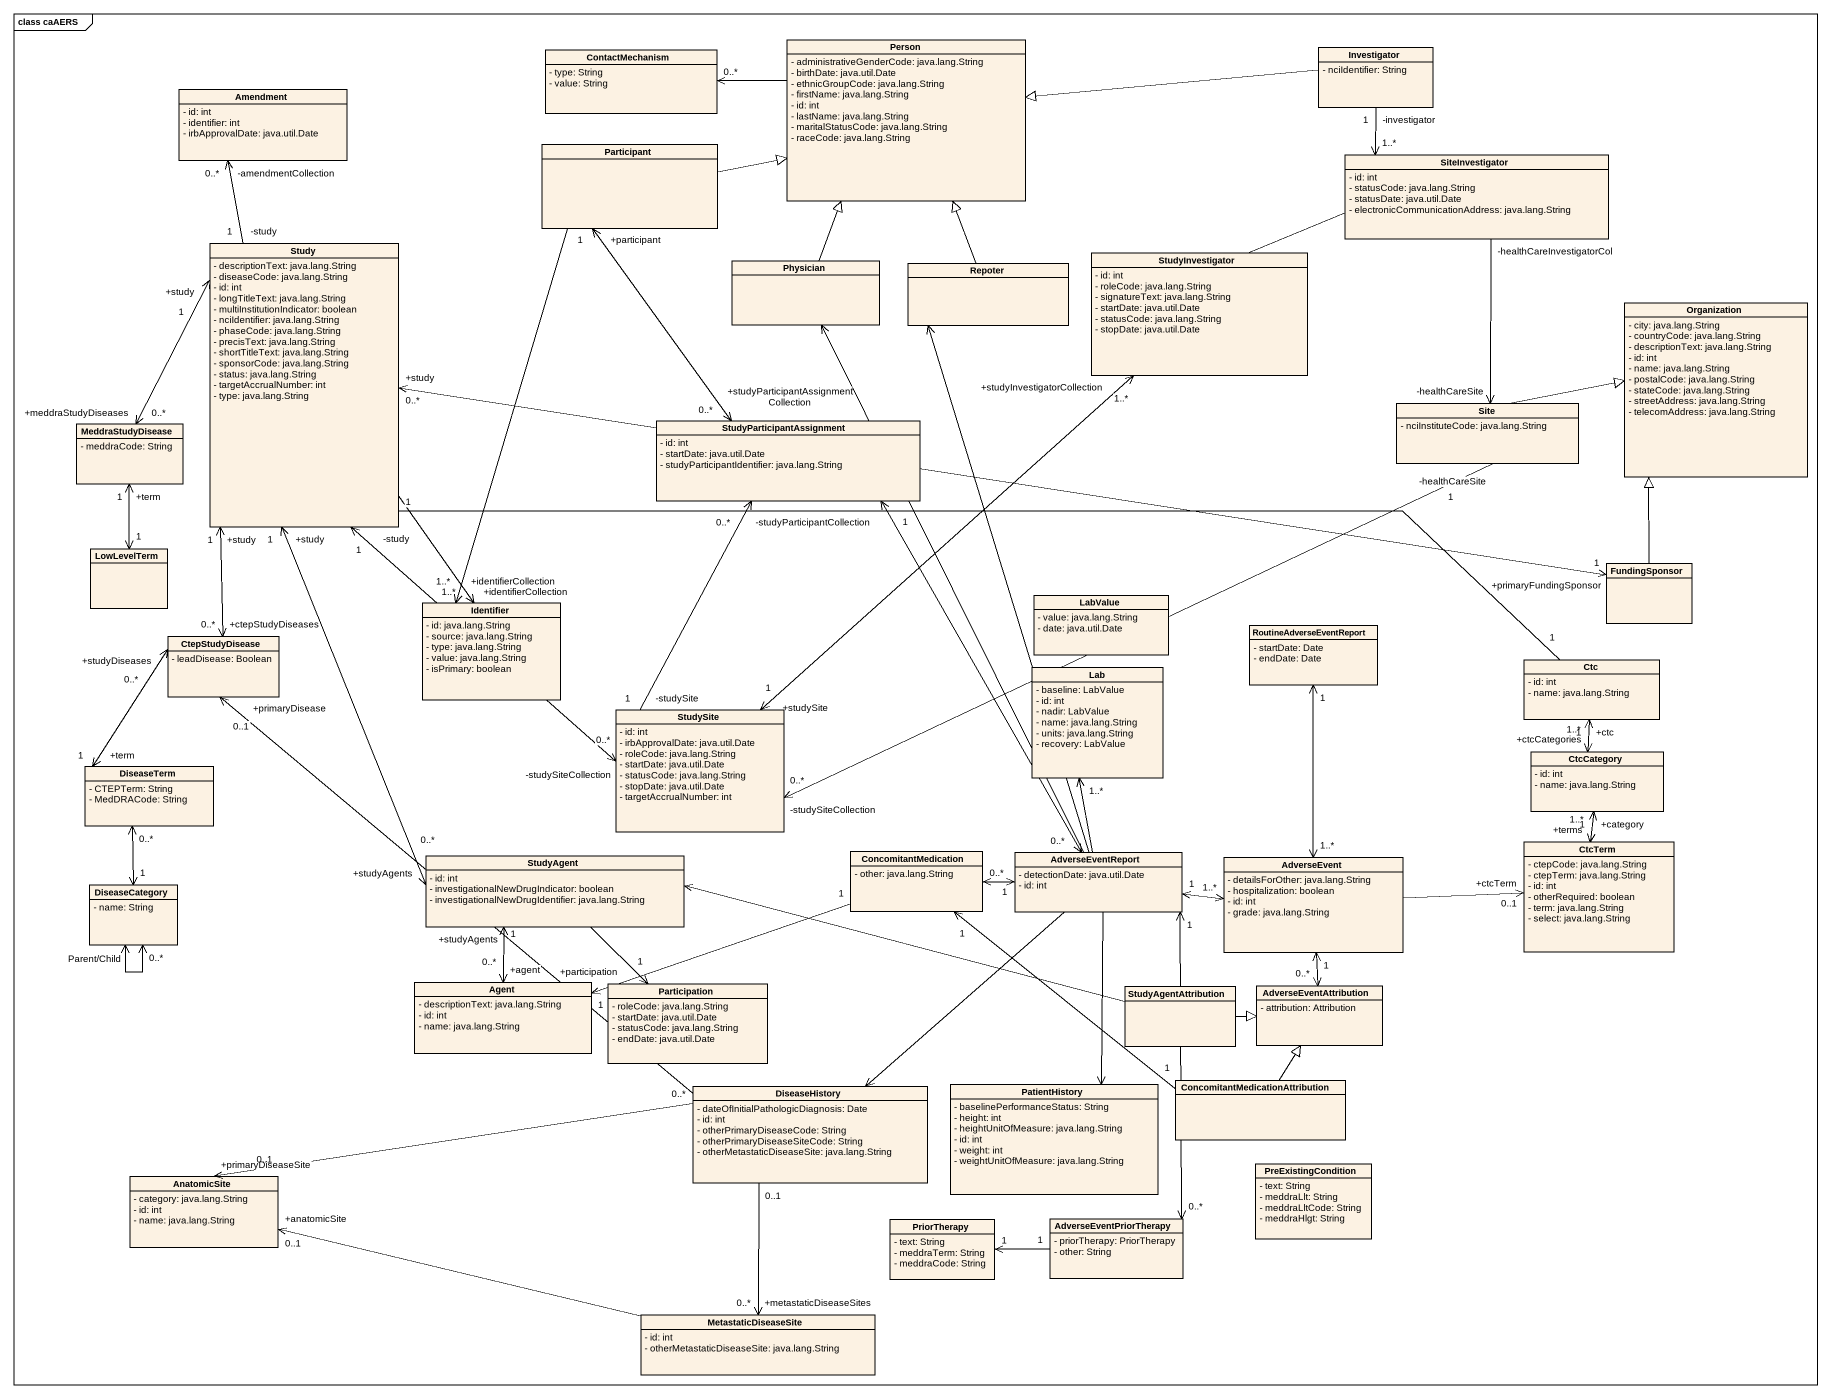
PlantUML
@startuml
mainframe class caAERS
hide circle
hide empty members
skinparam classAttributeIconSize 0
class ContactMechanism {
  - type: String
  - value: String
}
class "Person" as Person_ {
  - administrativeGenderCode: java.lang.String
  - birthDate: java.util.Date
  - ethnicGroupCode: java.lang.String
  - firstName: java.lang.String
  - id: int
  - lastName: java.lang.String
  - maritalStatusCode: java.lang.String
  - raceCode: java.lang.String
}
class Investigator {
  - nciIdentifier: String
}
class Amendment {
  - id: int
  - identifier: int
  - irbApprovalDate: java.util.Date
}
class "Participant" as Participant_
class SiteInvestigator {
  - id: int
  - statusCode: java.lang.String
  - statusDate: java.util.Date
  - electronicCommunicationAddress: java.lang.String
}
class Study {
  - descriptionText: java.lang.String
  - diseaseCode: java.lang.String
  - id: int
  - longTitleText: java.lang.String
  - multiInstitutionIndicator: boolean
  - nciIdentifier: java.lang.String
  - phaseCode: java.lang.String
  - precisText: java.lang.String
  - shortTitleText: java.lang.String
  - sponsorCode: java.lang.String
  - status: java.lang.String
  - targetAccrualNumber: int
  - type: java.lang.String
}
class Physician
class Repoter
class StudyInvestigator {
  - id: int
  - roleCode: java.lang.String
  - signatureText: java.lang.String
  - startDate: java.util.Date
  - statusCode: java.lang.String
  - stopDate: java.util.Date
}
class Organization {
  - city: java.lang.String
  - countryCode: java.lang.String
  - descriptionText: java.lang.String
  - id: int
  - name: java.lang.String
  - postalCode: java.lang.String
  - stateCode: java.lang.String
  - streetAddress: java.lang.String
  - telecomAddress: java.lang.String
}
class Site {
  - nciInstituteCode: java.lang.String
}
class MeddraStudyDisease {
  - meddraCode: String
}
class StudyParticipantAssignment {
  - id: int
  - startDate: java.util.Date
  - studyParticipantIdentifier: java.lang.String
}
class LowLevelTerm
class LabValue {
  - value: java.lang.String
  - date: java.util.Date
}
class FundingSponsor
class CtepStudyDisease {
  - leadDisease: Boolean
}
class Identifier {
  - id: java.lang.String
  - source: java.lang.String
  - type: java.lang.String
  - value: java.lang.String
  - isPrimary: boolean
}
class RoutineAdverseEventReport {
  - startDate: Date
  - endDate: Date
}
class Lab {
  - baseline: LabValue
  - id: int
  - nadir: LabValue
  - name: java.lang.String
  - units: java.lang.String
  - recovery: LabValue
}
class Ctc {
  - id: int
  - name: java.lang.String
}
class StudySite {
  - id: int
  - irbApprovalDate: java.util.Date
  - roleCode: java.lang.String
  - startDate: java.util.Date
  - statusCode: java.lang.String
  - stopDate: java.util.Date
  - targetAccrualNumber: int
}
class CtcCategory {
  - id: int
  - name: java.lang.String
}
class DiseaseTerm {
  - CTEPTerm: String
  - MedDRACode: String
}
class StudyAgent {
  - id: int
  - investigationalNewDrugIndicator: boolean
  - investigationalNewDrugIdentifier: java.lang.String
}
class ConcomitantMedication {
  - other: java.lang.String
}
class AdverseEventReport {
  - detectionDate: java.util.Date
  - id: int
}
class AdverseEvent {
  - detailsForOther: java.lang.String
  - hospitalization: boolean
  - id: int
  - grade: java.lang.String
}
class CtcTerm {
  - ctepCode: java.lang.String
  - ctepTerm: java.lang.String
  - id: int
  - otherRequired: boolean
  - term: java.lang.String
  - select: java.lang.String
}
class DiseaseCategory {
  - name: String
}
class "Agent" as Agent_ {
  - descriptionText: java.lang.String
  - id: int
  - name: java.lang.String
}
class Participation {
  - roleCode: java.lang.String
  - startDate: java.util.Date
  - statusCode: java.lang.String
  - endDate: java.util.Date
}
class StudyAgentAttribution
class AdverseEventAttribution {
  - attribution: Attribution
}
class DiseaseHistory {
  - dateOfInitialPathologicDiagnosis: Date
  - id: int
  - otherPrimaryDiseaseCode: String
  - otherPrimaryDiseaseSiteCode: String
  - otherMetastaticDiseaseSite: java.lang.String
}
class PatientHistory {
  - baselinePerformanceStatus: String
  - height: int
  - heightUnitOfMeasure: java.lang.String
  - id: int
  - weight: int
  - weightUnitOfMeasure: java.lang.String
}
class "ConcomitantMedicationAttribution" as ConcomitantMedicationAttribu
class AnatomicSite {
  - category: java.lang.String
  - id: int
  - name: java.lang.String
}
class PreExistingCondition {
  - text: String
  - meddraLlt: String
  - meddraLltCode: String
  - meddraHlgt: String
}
class AdverseEventPriorTherapy {
  - priorTherapy: PriorTherapy
  - other: String
}
class PriorTherapy {
  - text: String
  - meddraTerm: String
  - meddraCode: String
}
class MetastaticDiseaseSite {
  - id: int
  - otherMetastaticDiseaseSite: java.lang.String
}
Person_ -left-> "0..*" ContactMechanism
Investigator -left-|> Person_
Investigator "-investigator\n1" --> "1..*" SiteInvestigator
Amendment "-amendmentCollection\n0..*" <-- "-study\n1" Study
Participant_ -right-|> Person_
Participant_ --> "+identifierCollection\n1..*" Identifier
SiteInvestigator -left- StudyInvestigator
SiteInvestigator "-healthCareInvestigatorCol" --> "-healthCareSite" Site
Study "+study\n0..*" <-right-> "+primaryFundingSponsor\n1" FundingSponsor
Study "+study\n1" <--> "+ctepStudyDiseases\n0..*" CtepStudyDisease
Study --> "+identifierCollection\n1..*" Identifier
Study "1" -right- "1" Ctc
Study "+study\n1" <--> "+studyAgents\n0..*" StudyAgent
Physician -up-|> Person_
Repoter -up-|> Person_
Site -right-|> Organization
MeddraStudyDisease "+meddraStudyDiseases\n0..*" <-right-> "+study\n1" Study
StudyParticipantAssignment "+studyParticipantAssignmentCollection\n0..*" <-up-> "+participant\n1" Participant_
StudyParticipantAssignment "-studyParticipantCollection\n0..*" <-- "-studySite\n1" StudySite
StudyParticipantAssignment "1" <--> "0..*" AdverseEventReport
LowLevelTerm "1" <-up-> "+term\n1" MeddraStudyDisease
FundingSponsor -up-|> Organization
CtepStudyDisease "+studyDiseases\n0..*" <--> "+term\n1" DiseaseTerm
Ctc "+ctc\n1" <--> "+ctcCategories\n1..*" CtcCategory
StudySite "-studySiteCollection\n0..*" <-up-> "-study\n1" Study
StudySite "+studySite\n1" <-up-> "+studyInvestigatorCollection\n1..*" StudyInvestigator
StudySite "-studySiteCollection\n0..*" <-right- "-healthCareSite\n1" Site
CtcCategory "+category\n1" <--> "+terms\n1..*" CtcTerm
DiseaseTerm "0..*" <--> "1" DiseaseCategory
StudyAgent "+studyAgents\n0..*" <--> "+agent\n1" Agent_
StudyAgent --> "+participation\n1" Participation
ConcomitantMedication "0..*" <-right-> "1" AdverseEventReport
ConcomitantMedication "1" -left-> "1" Agent_
AdverseEventReport -up-> Physician
AdverseEventReport -up-> Repoter
AdverseEventReport -up-> "1..*" Lab
AdverseEventReport "1" <-right-> "1..*" AdverseEvent
AdverseEventReport --> DiseaseHistory
AdverseEventReport --> PatientHistory
AdverseEvent "1..*" <-up-> "1" RoutineAdverseEventReport
AdverseEvent -right-> "+ctcTerm\n0..1" CtcTerm
AdverseEvent "1" <--> "0..*" AdverseEventAttribution
DiseaseCategory <--> "0..*" DiseaseCategory : Parent/Child
StudyAgentAttribution -left-> StudyAgent
StudyAgentAttribution -right-|> AdverseEventAttribution
DiseaseHistory -up-> "+primaryDisease\n0..1" CtepStudyDisease
DiseaseHistory "0..*" -left-> "+primaryDiseaseSite\n0..1" AnatomicSite
DiseaseHistory "0..1" --> "+metastaticDiseaseSites\n0..*" MetastaticDiseaseSite
ConcomitantMedicationAttribu "1" -up-> "1" ConcomitantMedication
ConcomitantMedicationAttribu -up-|> AdverseEventAttribution
AdverseEventPriorTherapy "0..*" <-up-> "1" AdverseEventReport
AdverseEventPriorTherapy "1" -left-> "1" PriorTherapy
MetastaticDiseaseSite -left-> "+anatomicSite\n0..1" AnatomicSite
@enduml
